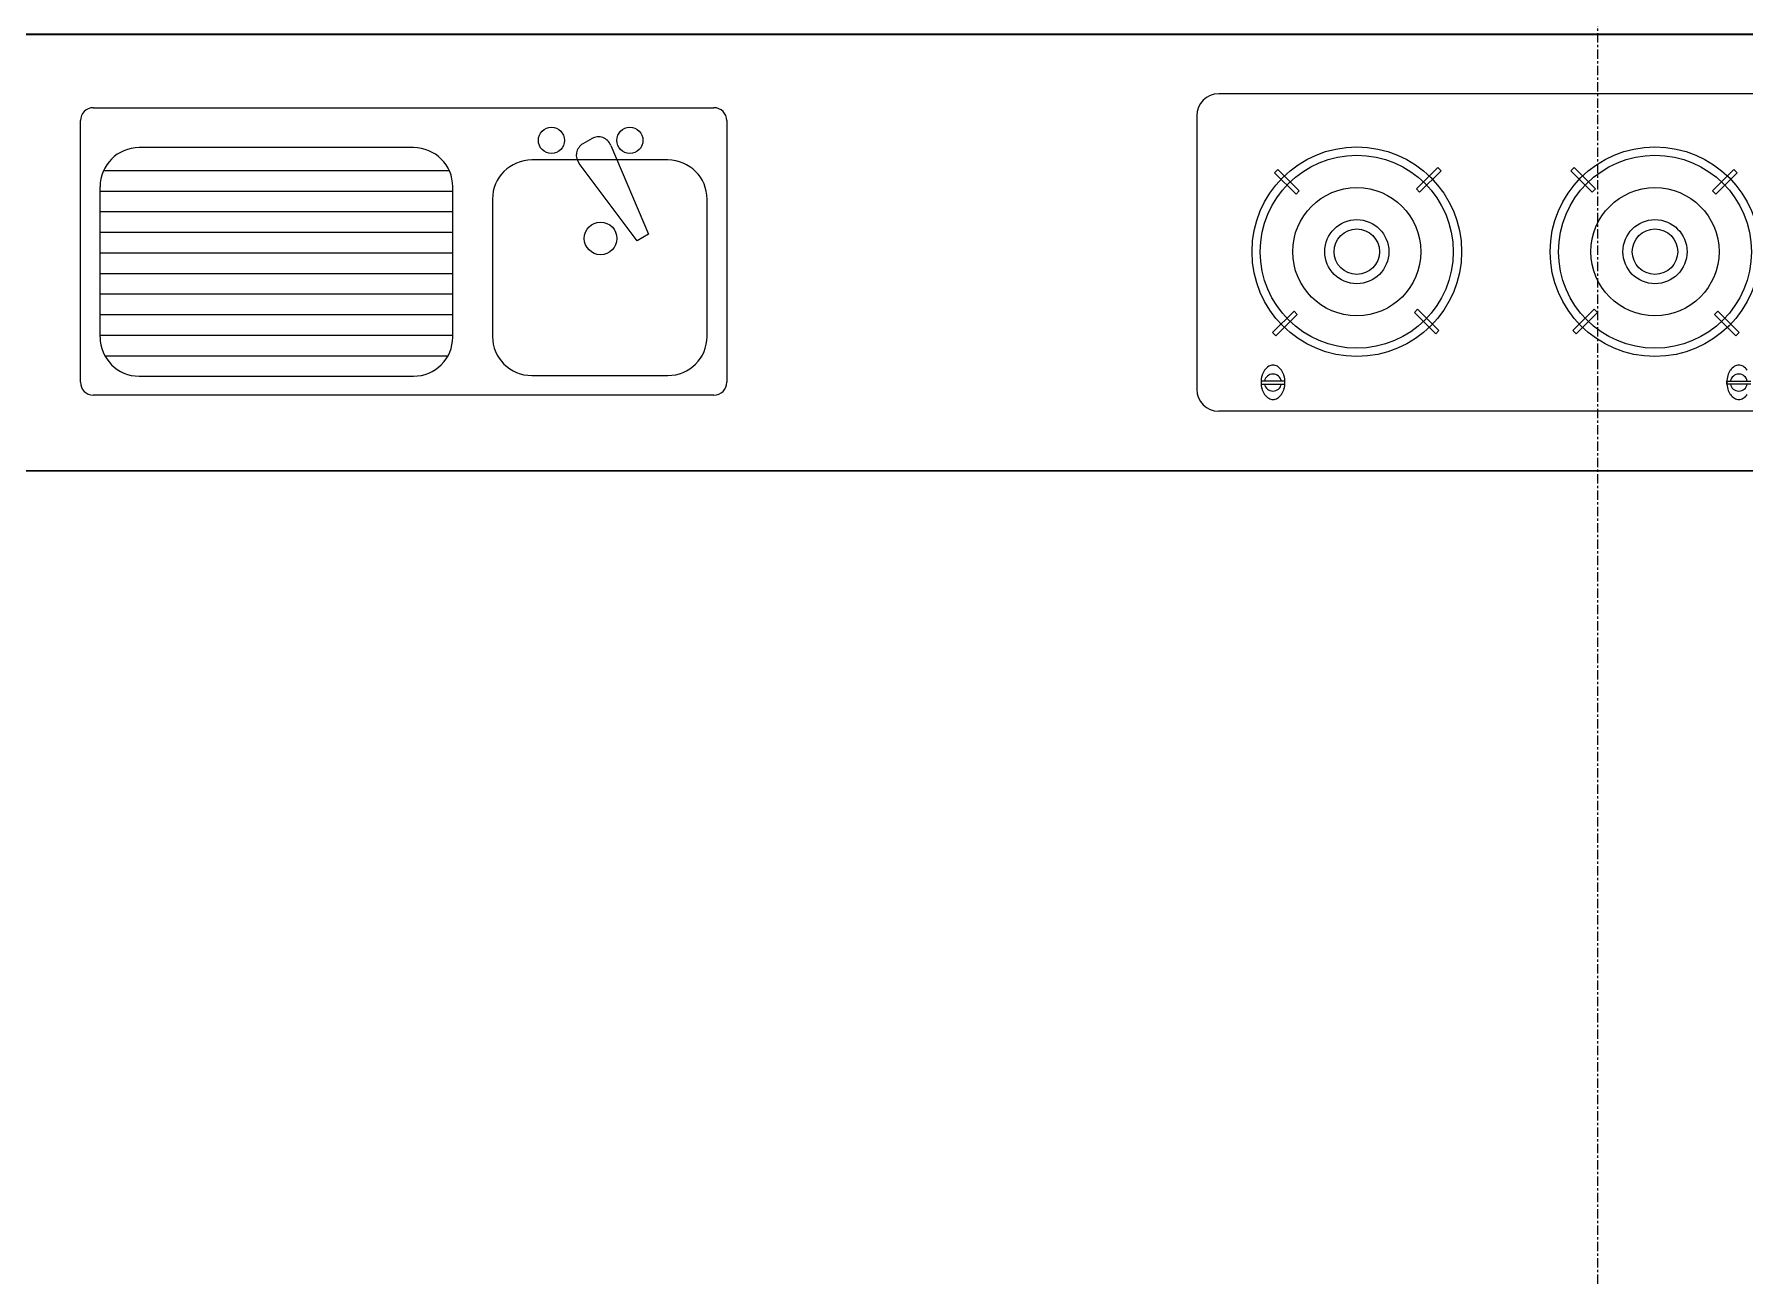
# Model space of a CAD drawing. Header units: millimetres. Extents: x 94264 to 187823, y -5375 to 75426.
# Drawn here: x 141646 to 143974, y 63136 to 64827 of the extents above; entities that cross this region are included whole.
import ezdxf

# ---------------------------------------------------------------- set-up
doc = ezdxf.new("R2010")
doc.units = ezdxf.units.MM
doc.linetypes.add('Grid Line', pattern=[22.225, 12.7, -3.175, 3.175, -3.175])
for name, color, linetype, lineweight in [('0-2', 10, 'Continuous', 5), ('I-FURN', 30, 'Continuous', 18), ('I-FURN-1', 10, 'Continuous', 18), ('I-FURN-2', 253, 'Continuous', 18), ('I-WALL-1', 250, 'Continuous', 35), ('S-GRID-1', 1, 'Grid Line', 9)]:
    doc.layers.add(name, color=color, linetype=linetype, lineweight=lineweight)

# ---------------------------------------------------------------- blocks, each defined once
blk = doc.blocks.new('HE BEP A - HE BEP A-348232-TKCS_RAMP DỐC 2 - MẶT BẰNG TẦNG 1')
at = {"layer": 'I-FURN'}
for p, q in [((3279.1, 524.2), (2497.5, 524.2)), ((965.9, 505.3), (1810.5, 505.3)), ((2467.5, 494.2), (2467.5, 122.2)), ((948.4, 131.7), (948.4, 487.8)), ((1828, 487.8), (1828, 131.7)), ((1401.8, 451.1), (1028.4, 451.1)), ((1644.6, 463.3), (1632.2, 456.1)), ((1670.1, 454.1), (1721.6, 333.3)), ((979.9, 419.9), (1450.3, 419.9)), ((1747.9, 434.2), (1562.5, 434.2)), ((1706.2, 324.4), (1627.3, 429.4)), ((2578, 421.2), (2573.6, 416.8)), ((2607.1, 392.1), (2578, 421.2)), ((2795.6, 424), (2766.5, 394.9)), ((2770.8, 390.5), (2800, 419.6)), ((2800, 419.6), (2795.6, 424)), ((2976.7, 419.6), (2981.1, 424)), ((3005.8, 390.5), (2976.7, 419.6)), ((2981.1, 424), (3010.2, 394.9)), ((3169.5, 392.1), (3198.6, 421.2)), ((3198.6, 421.2), (3203, 416.8)), ((975, 397.7), (975, 193.3)), ((1455.1, 193.3), (1455.1, 397.7)), ((2573.6, 416.8), (2602.8, 387.7)), ((3203, 416.8), (3173.9, 387.7)), ((975, 391.9), (1455.1, 391.9)), ((1509.1, 380.9), (1509.1, 194.2)), ((1801.3, 194.2), (1801.3, 380.9)), ((2602.8, 387.7), (2607.1, 392.1)), ((2766.5, 394.9), (2770.8, 390.5)), ((3010.2, 394.9), (3005.8, 390.5)), ((3173.9, 387.7), (3169.5, 392.1)), ((975, 363.9), (1455.1, 363.9)), ((975, 335.9), (1455.1, 335.9)), ((1721.6, 333.3), (1706.2, 324.4)), ((975, 307.9), (1455.1, 307.9)), ((975, 279.9), (1455.1, 279.9)), ((975, 251.9), (1455.1, 251.9)), ((975, 223.9), (1455.1, 223.9)), ((2570.9, 199.3), (2600, 228.4)), ((2604.4, 224), (2575.3, 194.9)), ((2600, 228.4), (2604.4, 224)), ((2763.7, 226.8), (2768.1, 231.2)), ((2792.8, 197.7), (2763.7, 226.8)), ((2768.1, 231.2), (2797.2, 202)), ((3008.5, 231.2), (2979.4, 202)), ((2983.8, 197.7), (3012.9, 226.8)), ((3012.9, 226.8), (3008.5, 231.2)), ((3176.6, 228.4), (3172.2, 224)), ((3172.2, 224), (3201.4, 194.9)), ((3205.8, 199.3), (3176.6, 228.4)), ((975, 195.9), (1455.1, 195.9)), ((2575.3, 194.9), (2570.9, 199.3)), ((2797.2, 202), (2792.8, 197.7)), ((2979.4, 202), (2983.8, 197.7)), ((3201.4, 194.9), (3205.8, 199.3)), ((981.5, 167.9), (1448.7, 167.9)), ((1028.4, 139.9), (1401.8, 139.9)), ((1562.5, 140.8), (1747.9, 140.8)), ((2555.1, 133.3), (2555.1, 129.3)), ((2587.6, 133.3), (2555.1, 133.3)), ((2555.1, 129.3), (2587.6, 129.3)), ((2587.6, 129.3), (2587.6, 133.3)), ((3189, 129.3), (3189, 133.3)), ((3189, 133.3), (3221.5, 133.3)), ((3221.5, 129.3), (3189, 129.3)), ((1810.5, 114.2), (965.9, 114.2)), ((3279.1, 92.2), (2497.5, 92.2)), ((4303.5, 11), (765.9, 11))]:
    blk.add_line(p, q, dxfattribs=at)
for centre, radius in [((1589.4, 460.9), 17.8), ((1696.1, 460.9), 17.8), ((2685.4, 309.4), 142.6), ((3091.2, 309.4), 142.6), ((2685.4, 309.4), 131.3), ((3091.2, 309.4), 131.3), ((2685.4, 309.4), 87.2), ((3091.2, 309.4), 87.2), ((1656.3, 327.5), 22.2), ((2685.4, 309.4), 43.6), ((3091.2, 309.4), 43.6), ((2685.4, 309.4), 30.9), ((3091.2, 309.4), 30.9)]:
    blk.add_circle(centre, radius, dxfattribs=at)
for centre, radius, start, end in [((2497.5, 494.2), 30, 90, 180), ((965.9, 487.8), 17.5, 90, 180), ((1810.5, 487.8), 17.5, 0, 90), ((1653.4, 447.9), 17.8, 20.5379, 119.9521), ((1028.4, 397.7), 53.3, 90, 180), ((1401.8, 397.7), 53.3, 360, 90), ((1641, 440.7), 17.8, 119.9521, 219.4618), ((1562.5, 380.9), 53.3, 90, 180), ((1747.9, 380.9), 53.3, 360, 90), ((1028.4, 193.3), 53.3, 180, 270), ((1401.8, 193.3), 53.3, 270, 360), ((1562.5, 194.2), 53.3, 180, 270), ((1747.9, 194.2), 53.3, 270, 360), ((2588.6, 131.7), 33.5, 163.9419, 180), ((2580.1, 134.1), 24.7, 145.204, 163.9419), ((2571.3, 131.3), 11.6, 9.9102, 170.0898), ((2574.8, 137.9), 18.1, 120.7976, 145.204), ((2571.4, 143.6), 11.5, 90, 120.7976), ((2571.4, 143.6), 11.5, 59.2024, 90), ((2568, 137.9), 18.1, 34.796, 59.2024), ((2562.6, 134.1), 24.7, 16.0581, 34.796), ((2554.1, 131.7), 33.5, 0, 16.0581), ((3222.5, 131.7), 33.5, 163.9419, 180), ((3214, 134.1), 24.7, 145.204, 163.9419), ((3208.7, 137.9), 18.1, 120.7976, 145.204), ((3205.3, 131.3), 11.6, 9.9102, 170.0898), ((3205.3, 143.6), 11.5, 90, 120.7976), ((3205.3, 143.6), 11.5, 59.2024, 90), ((3201.9, 137.9), 18.1, 34.796, 59.2024), ((965.9, 131.7), 17.5, 180, 270), ((1810.5, 131.7), 17.5, 270, 360), ((2497.5, 122.2), 30, 180, 270), ((2588.6, 131.7), 33.5, 180, 196.0581), ((2580.1, 129.2), 24.7, 196.0581, 214.796), ((2571.3, 131.3), 11.6, 189.7177, 350.2823), ((2562.6, 129.2), 24.7, 325.204, 343.9419), ((2554.1, 131.7), 33.5, 343.9419, 0), ((3222.5, 131.7), 33.5, 180, 196.0581), ((3214, 129.2), 24.7, 196.0581, 214.796), ((3205.3, 131.3), 11.6, 189.7177, 350.2823), ((2574.8, 125.5), 18.1, 214.796, 239.2024), ((2571.4, 119.8), 11.5, 239.2024, 270), ((2571.4, 119.8), 11.5, 270, 300.7976), ((2568, 125.5), 18.1, 300.7976, 325.204), ((3208.7, 125.5), 18.1, 214.796, 239.2024), ((3205.3, 119.8), 11.5, 239.2024, 270), ((3205.3, 119.8), 11.5, 270, 300.7976), ((3201.9, 125.5), 18.1, 300.7976, 325.204)]:
    blk.add_arc(centre, radius, start, end, dxfattribs=at)
at = {"layer": 'I-FURN-2'}
blk.add_line((3.5, 11), (4303.5, 11), dxfattribs=at)
blk = doc.blocks.new('NCV_TKTC_TANG 1_rvt-2-TKCS_RAMP DỐC 2 - MẶT BẰNG TẦNG 1')
at = {"layer": 'I-WALL-1'}
blk.add_line((111742.6, 64826.9), (116242.6, 64826.9), dxfattribs=at)
at = {"layer": 'I-FURN-1'}
blk.add_blockref('HE BEP A - HE BEP A-348232-TKCS_RAMP DỐC 2 - MẶT BẰNG TẦNG 1', (111939.1, 64221.6), dxfattribs=at)

msp = doc.modelspace()

# ---------------------------------------------------------------- linework, layer by layer
at = {"layer": 'S-GRID-1'}
msp.add_line((143774.3, 61681.8), (143774.3, 72876.3), dxfattribs=at)

# ---------------------------------------------------------------- block references
at = {"layer": '0-2'}
msp.add_blockref('NCV_TKTC_TANG 1_rvt-2-TKCS_RAMP DỐC 2 - MẶT BẰNG TẦNG 1', (28821.8, 0), dxfattribs=at)

doc.saveas('drawing.dxf')
